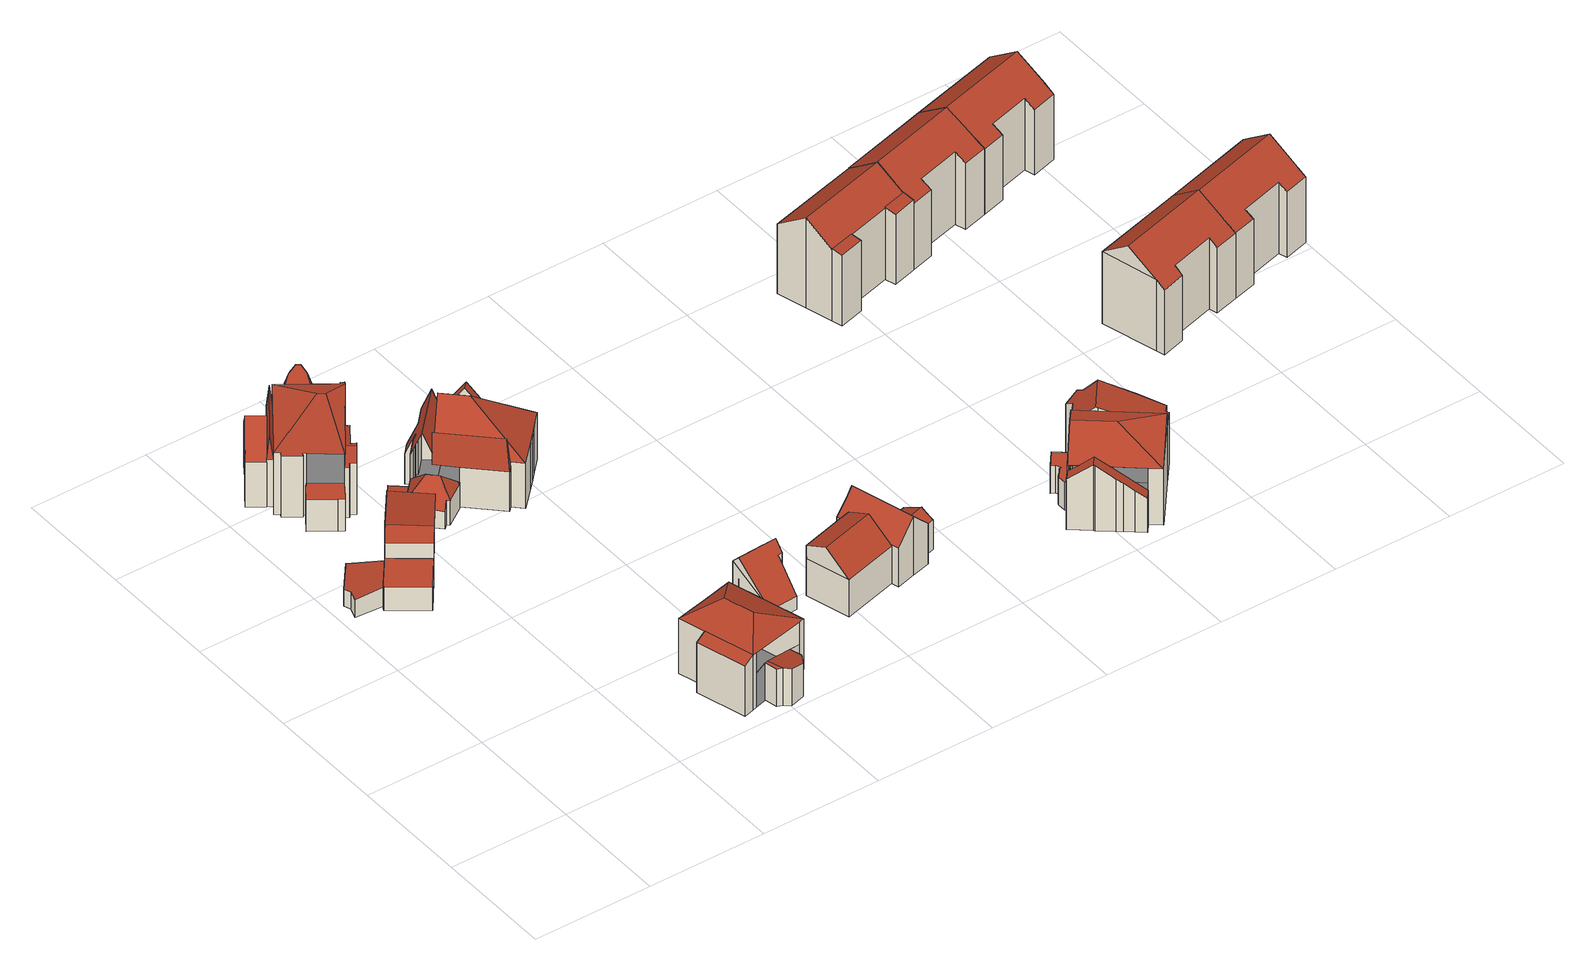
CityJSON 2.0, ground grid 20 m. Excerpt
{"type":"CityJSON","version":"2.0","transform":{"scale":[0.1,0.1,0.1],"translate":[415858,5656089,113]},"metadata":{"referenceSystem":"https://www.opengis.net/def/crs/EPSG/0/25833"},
"CityObjects":{
"building1":{"type":"Building","attributes":{"Dachtyp_tdc":"tdcPolyFlatRoof","Gemeindeschluessel":14612000,"Dachneigung":4.86,"QualitaetDacherkennung":75,"Geometrietyp2DReferenz":"3000","measuredHeight":3.51,"function":"31001_9998","roofType":"2100"},"geometry":[{"type":"Solid","lod":"2","boundaries":[[[[0,1,2,3]],[[1,4,5,2]],[[4,6,7,5]],[[6,8,9,7]],[[8,10,11,9]],[[10,0,3,11]],[[10,8,6,4,1,0]],[[3,2,5,7,9,11]]]],"semantics":{"surfaces":[{"type":"WallSurface"},{"type":"RoofSurface"},{"type":"GroundSurface"}],"values":[[0,0,0,0,0,0,1,2]]}}]},
"building2":{"type":"Building","attributes":{"Dachtyp_tdc":"tdcPolyFlatRoof","Gemeindeschluessel":14612000,"Dachneigung":0,"QualitaetDacherkennung":53,"Geometrietyp2DReferenz":"3000","measuredHeight":4.15,"function":"31001_9998","roofType":"1000"},"geometry":[{"type":"Solid","lod":"2","boundaries":[[[[12,13,14,15]],[[13,16,17,14]],[[16,18,19,17]],[[18,20,21,19]],[[20,12,15,21]],[[20,18,16,13,12]],[[15,14,17,19,21]]]],"semantics":{"surfaces":[{"type":"WallSurface"},{"type":"RoofSurface"},{"type":"GroundSurface"}],"values":[[0,0,0,0,0,1,2]]}}]},
"building3":{"type":"Building","attributes":{"Gemeindeschluessel":14612000,"Geometrietyp2DReferenz":"3000","function":"31001_9998","roofType":"9999"},"children":["building3-1","building3-2","building3-3","building3-4","building3-5","building3-6"]},
"building3-1":{"type":"BuildingPart","attributes":{"Dachtyp_tdc":"tdcGableRoof","Dachneigung":45.11,"QualitaetDacherkennung":65,"Geometrietyp2DReferenz":"3000","measuredHeight":12.86,"roofType":"3100"},"parents":["building3"],"geometry":[{"type":"MultiSurface","lod":"2","boundaries":[[[22,23,24,25]],[[26,27,28,29]],[[27,30,31,28]],[[30,32,33,31]],[[32,34,35,33]],[[34,36,37,35]],[[36,38,39,37]],[[38,22,25,39]],[[34,32,30,27,26,40,41]],[[41,42,23,22,38,36,34]],[[25,24,43,29,28,31,33,35,37,39]]],"semantics":{"surfaces":[{"type":"WallSurface"},{"type":"RoofSurface"},{"type":"GroundSurface"}],"values":[0,0,0,0,0,0,0,0,1,1,2]}}]},
"building3-2":{"type":"BuildingPart","attributes":{"Dachtyp_tdc":"tdcPolyFlatRoof","Dachneigung":0,"QualitaetDacherkennung":41,"Geometrietyp2DReferenz":"3000","measuredHeight":5.75,"roofType":"1000"},"parents":["building3"],"geometry":[{"type":"MultiSurface","lod":"2","boundaries":[[[44,45,46,47]],[[45,48,49,46]],[[48,50,51,49]],[[50,52,53,51]],[[52,54,55,53]],[[56,54,52,50,48,45,44]],[[47,46,49,51,53,55,57]]],"semantics":{"surfaces":[{"type":"WallSurface"},{"type":"RoofSurface"},{"type":"GroundSurface"}],"values":[0,0,0,0,0,1,2]}}]},
"building3-3":{"type":"BuildingPart","attributes":{"Dachtyp_tdc":"tdcGableRoof","Dachneigung":11.2,"QualitaetDacherkennung":22,"Geometrietyp2DReferenz":"3000","measuredHeight":9.96,"roofType":"3100"},"parents":["building3"],"geometry":[{"type":"MultiSurface","lod":"2","boundaries":[[[58,59,44,47,60]],[[61,62,63,64]],[[62,65,66,63]],[[65,67,68,66]],[[67,69,70,68]],[[69,71,72,70]],[[71,73,74,72]],[[73,75,76,74]],[[75,58,60,76]],[[71,69,67,65,62,61,77]],[[77,78,59,58,75,73,71]],[[60,47,57,79,64,63,66,68,70,72,74,76]]],"semantics":{"surfaces":[{"type":"WallSurface"},{"type":"RoofSurface"},{"type":"GroundSurface"}],"values":[0,0,0,0,0,0,0,0,0,1,1,2]}}]},
"building3-4":{"type":"BuildingPart","attributes":{"Dachtyp_tdc":"tdcFreeFormRoof","Dachneigung":72.26,"QualitaetDacherkennung":19,"Geometrietyp2DReferenz":"3000","measuredHeight":15.04,"roofType":"5000"},"parents":["building3"],"geometry":[{"type":"MultiSurface","lod":"2","boundaries":[[[80,81,82,83]],[[81,84,85,82]],[[84,86,87,85]],[[86,88,89,87]],[[88,90,91,89]],[[92,80,83,93]],[[90,88,94]],[[88,86,95,94]],[[86,84,96,95]],[[84,81,97,96]],[[81,80,97]],[[80,92,98,90,94,95,96,97]],[[83,82,85,87,89,91,99,93]]],"semantics":{"surfaces":[{"type":"WallSurface"},{"type":"RoofSurface"},{"type":"GroundSurface"}],"values":[0,0,0,0,0,0,1,1,1,1,1,1,2]}}]},
"building3-5":{"type":"BuildingPart","attributes":{"Dachtyp_tdc":"tdcHipRoof","Dachneigung":10.05,"QualitaetDacherkennung":20,"Geometrietyp2DReferenz":"3000","measuredHeight":13.07,"roofType":"3200"},"parents":["building3"],"geometry":[{"type":"MultiSurface","lod":"2","boundaries":[[[100,101,102,103]],[[101,104,105,102]],[[104,106,107,105]],[[106,108,109,107]],[[108,110,111,112,109]],[[113,114,93,115,116]],[[114,92,93]],[[117,118,119,91,90]],[[118,120,121,119]],[[120,122,123,121]],[[122,124,125,123]],[[124,126,63,125]],[[126,127,61,64,63]],[[128,55,54]],[[128,100,103,55]],[[129,127,126,124,130]],[[113,110,108,131]],[[124,122,120,118,117,132,114,113,131,130]],[[108,106,104,101,100,128,129,130,131]],[[103,102,105,107,109,112,115,93,99,91,119,121,123,125,63,64,79,57,55]]],"semantics":{"surfaces":[{"type":"WallSurface"},{"type":"RoofSurface"},{"type":"GroundSurface"}],"values":[0,0,0,0,0,0,0,0,0,0,0,0,0,0,0,1,1,1,1,2]}}]},
"building3-6":{"type":"BuildingPart","attributes":{"Dachtyp_tdc":"tdcFreeFormRoof","Dachneigung":83.6,"QualitaetDacherkennung":33,"Geometrietyp2DReferenz":"3000","measuredHeight":12.7,"roofType":"5000"},"parents":["building3"],"geometry":[{"type":"MultiSurface","lod":"2","boundaries":[[[133,134,135,24,23]],[[134,136,137,135]],[[136,116,115,137]],[[111,138,26,29,112]],[[116,136,139]],[[136,134,133,42,140,40,138,141,139]],[[138,111,141]],[[111,116,139,141]],[[24,135,137,115,112,29,43]]],"semantics":{"surfaces":[{"type":"WallSurface"},{"type":"RoofSurface"},{"type":"GroundSurface"}],"values":[0,0,0,0,1,1,1,1,2]}}]},
"building4":{"type":"Building","attributes":{"Dachtyp_tdc":"tdcPolyFlatRoof","Gemeindeschluessel":14612000,"Dachneigung":2.91,"QualitaetDacherkennung":48,"Geometrietyp2DReferenz":"3000","measuredHeight":3.39,"function":"31001_9998","roofType":"2100"},"geometry":[{"type":"Solid","lod":"2","boundaries":[[[[142,143,144,145]],[[143,146,147,144]],[[146,148,149,147]],[[148,142,145,149]],[[148,146,143,142]],[[145,144,147,149]]]],"semantics":{"surfaces":[{"type":"WallSurface"},{"type":"RoofSurface"},{"type":"GroundSurface"}],"values":[[0,0,0,0,1,2]]}}]},
"building5":{"type":"Building","attributes":{"Gemeindeschluessel":14612000,"Geometrietyp2DReferenz":"3000","function":"31001_9998","roofType":"9999"},"children":["building5-1","building5-2","building5-3"]},
"building5-1":{"type":"BuildingPart","attributes":{"Dachtyp_tdc":"tdcHipRoof","Dachneigung":25.36,"QualitaetDacherkennung":58,"Geometrietyp2DReferenz":"3000","measuredHeight":11.88,"roofType":"3200"},"parents":["building5"],"geometry":[{"type":"MultiSurface","lod":"2","boundaries":[[[150,151,152,153]],[[151,154,155,152]],[[154,156,157,155]],[[156,158,159,157]],[[158,160,159]],[[161,162,163,164,165]],[[166,167,168,169]],[[167,150,153,168]],[[162,161,158,156,170]],[[154,151,150,167,171]],[[156,154,171,170]],[[167,166,162,170,171]],[[153,152,155,157,159,172,164,163,169,168]]],"semantics":{"surfaces":[{"type":"WallSurface"},{"type":"RoofSurface"},{"type":"GroundSurface"}],"values":[0,0,0,0,0,0,0,0,1,1,1,1,2]}}]},
"building5-2":{"type":"BuildingPart","attributes":{"Dachtyp_tdc":"tdcPolyFlatRoof","Dachneigung":25.16,"QualitaetDacherkennung":77,"Geometrietyp2DReferenz":"3000","measuredHeight":9.95,"roofType":"2100"},"parents":["building5"],"geometry":[{"type":"MultiSurface","lod":"2","boundaries":[[[173,174,166,169,175]],[[176,177,178,163,162]],[[177,173,175,178]],[[177,176,174,173]],[[175,169,163,178]]],"semantics":{"surfaces":[{"type":"WallSurface"},{"type":"RoofSurface"},{"type":"GroundSurface"}],"values":[0,0,0,1,2]}}]},
"building5-3":{"type":"BuildingPart","attributes":{"Dachtyp_tdc":"tdcFreeFormRoof","Dachneigung":12.82,"QualitaetDacherkennung":23,"Geometrietyp2DReferenz":"3000","measuredHeight":6.76,"roofType":"5000"},"parents":["building5"],"geometry":[{"type":"MultiSurface","lod":"2","boundaries":[[[160,179,180,159]],[[179,181,182,180]],[[181,183,184,182]],[[183,185,186,184]],[[185,187,188,186]],[[187,189,190,188]],[[189,191,192,190]],[[187,185,183,181,179,160,193,194]],[[194,191,165,191,189,187]],[[164,192,172,195,159,180,182,184,186,188,190,192]]],"semantics":{"surfaces":[{"type":"WallSurface"},{"type":"RoofSurface"},{"type":"GroundSurface"}],"values":[0,0,0,0,0,0,0,1,1,2]}}]},
"building6":{"type":"Building","attributes":{"Gemeindeschluessel":14612000,"Geometrietyp2DReferenz":"3000","function":"31001_9998","roofType":"9999"},"children":["building6-1","building6-2","building6-3","building6-4","building6-5","building6-6"]},
"building6-1":{"type":"BuildingPart","attributes":{"Dachtyp_tdc":"tdcGableRoof","Dachneigung":53.61,"QualitaetDacherkennung":57,"Geometrietyp2DReferenz":"3000","measuredHeight":11.74,"roofType":"3100"},"parents":["building6"],"geometry":[{"type":"MultiSurface","lod":"2","boundaries":[[[196,197,198,199]],[[200,201,202,203]],[[201,196,199,202]],[[196,201,204]],[[197,196,204,205,206]],[[201,200,207,205,204]],[[199,198,203,202]]],"semantics":{"surfaces":[{"type":"WallSurface"},{"type":"RoofSurface"},{"type":"GroundSurface"}],"values":[0,0,0,0,1,1,2]}}]},
"building6-2":{"type":"BuildingPart","attributes":{"Dachtyp_tdc":"tdcFreeFormRoof","Dachneigung":51.88,"QualitaetDacherkennung":21,"Geometrietyp2DReferenz":"3000","measuredHeight":7.22,"roofType":"5000"},"parents":["building6"],"geometry":[{"type":"MultiSurface","lod":"2","boundaries":[[[208,209,210,211]],[[209,212,213,210]],[[212,214,215,213]],[[216,217,218,219]],[[217,220,221,218]],[[220,222,223,221]],[[224,225,226,227]],[[225,208,211,226]],[[228,222,220,217,216,229,230]],[[229,231,214,212,209,208,232,230]],[[208,225,233,232]],[[225,224,233]],[[224,234,235,228,230,232,233]],[[211,210,213,215,236,237,219,218,221,223,238,239,240,227,226]]],"semantics":{"surfaces":[{"type":"WallSurface"},{"type":"RoofSurface"},{"type":"GroundSurface"}],"values":[0,0,0,0,0,0,0,0,1,1,1,1,1,2]}}]},
"building6-3":{"type":"BuildingPart","attributes":{"Dachtyp_tdc":"tdcFreeFormRoof","Dachneigung":68.16,"QualitaetDacherkennung":16,"Geometrietyp2DReferenz":"3000","measuredHeight":12.96,"roofType":"5000"},"parents":["building6"],"geometry":[{"type":"MultiSurface","lod":"2","boundaries":[[[241,242,243,223,222]],[[242,244,245,243]],[[244,246,247,245]],[[246,248,249,247]],[[248,250,251,249]],[[250,252,253,251]],[[252,254,255,253]],[[254,256,257,255]],[[256,258,259,257]],[[256,254,252,250,248,246,244,242,241,260]],[[260,261,262,263,264,265,258,256]],[[239,238,223,243,245,247,249,251,253,255,257,259,266,267,240]]],"semantics":{"surfaces":[{"type":"WallSurface"},{"type":"RoofSurface"},{"type":"GroundSurface"}],"values":[0,0,0,0,0,0,0,0,0,1,1,2]}}]},
"building6-4":{"type":"BuildingPart","attributes":{"Dachtyp_tdc":"tdcHipAndGableRoof","Dachneigung":49.04,"QualitaetDacherkennung":23,"Geometrietyp2DReferenz":"3000","measuredHeight":15.46,"roofType":"5000"},"parents":["building6"],"geometry":[{"type":"MultiSurface","lod":"2","boundaries":[[[268,269,200,203,259,258]],[[270,271,272,198,197]],[[271,273,274,272]],[[273,275,276,274]],[[275,277,278,276]],[[277,279,280,278]],[[279,281,282,283,280]],[[279,277,275,273,271,284]],[[271,270,206,207,269,268,285,284]],[[285,264,286,281,279,284]],[[266,259,203,198,272,274,276,278,280,283,267]]],"semantics":{"surfaces":[{"type":"WallSurface"},{"type":"RoofSurface"},{"type":"GroundSurface"}],"values":[0,0,0,0,0,0,0,1,1,1,2]}}]},
"building6-5":{"type":"BuildingPart","attributes":{"Dachtyp_tdc":"tdcGableRoof","Dachneigung":10.44,"QualitaetDacherkennung":27,"Geometrietyp2DReferenz":"3000","measuredHeight":7.3,"roofType":"3100"},"parents":["building6"],"geometry":[{"type":"MultiSurface","lod":"2","boundaries":[[[287,288,289,290]],[[288,291,216,219,289]],[[291,288,292]],[[287,293,294]],[[288,287,294,292]],[[293,291,292,294]],[[290,289,219,237,236,215]]],"semantics":{"surfaces":[{"type":"WallSurface"},{"type":"RoofSurface"},{"type":"GroundSurface"}],"values":[0,0,0,0,1,1,2]}}]},
"building6-6":{"type":"BuildingPart","attributes":{"Dachtyp_tdc":"tdcFreeFormRoof","Dachneigung":85.21,"QualitaetDacherkennung":33,"Geometrietyp2DReferenz":"3000","measuredHeight":12.75,"roofType":"5000"},"parents":["building6"],"geometry":[{"type":"MultiSurface","lod":"2","boundaries":[[[295,296,224,227,297]],[[282,295,297,283]],[[298,262,299,296,295,300]],[[300,295,282]],[[282,301,263,298,300]],[[297,227,240,267,283]]],"semantics":{"surfaces":[{"type":"WallSurface"},{"type":"RoofSurface"},{"type":"GroundSurface"}],"values":[0,0,1,1,1,2]}}]},
"building7":{"type":"Building","attributes":{"Dachtyp_tdc":"tdcFreeFormRoof","Gemeindeschluessel":14612000,"Dachneigung":51.01,"QualitaetDacherkennung":2,"Geometrietyp2DReferenz":"3000","measuredHeight":9.22,"function":"31001_9998","roofType":"5000"},"geometry":[{"type":"Solid","lod":"2","boundaries":[[[[302,303,304,305]],[[303,306,307,304]],[[306,308,309,307]],[[308,310,311,309]],[[310,312,313,311]],[[312,314,315,313]],[[314,316,317,315]],[[316,318,319,317]],[[318,320,321,319]],[[320,302,305,321]],[[302,320,322,323,306,303]],[[322,318,316,314,312,310,308,323]],[[320,318,322]],[[308,306,323]],[[305,304,307,309,311,313,315,317,319,321]]]],"semantics":{"surfaces":[{"type":"WallSurface"},{"type":"RoofSurface"},{"type":"GroundSurface"}],"values":[[0,0,0,0,0,0,0,0,0,0,1,1,0,0,2]]}}]},
"building8":{"type":"Building","attributes":{"Gemeindeschluessel":14612000,"Geometrietyp2DReferenz":"3000","function":"31001_9998","roofType":"9999"},"children":["building8-1","building8-2","building8-3"]},
"building8-1":{"type":"BuildingPart","attributes":{"Dachtyp_tdc":"tdcGableRoof","Dachneigung":45.86,"QualitaetDacherkennung":64,"Geometrietyp2DReferenz":"3000","measuredHeight":10.54,"roofType":"3100"},"parents":["building8"],"geometry":[{"type":"MultiSurface","lod":"2","boundaries":[[[324,325,326]],[[324,327,328,325]],[[327,329,330,328]],[[329,331,332,330]],[[331,333,334,332]],[[333,335,336,334]],[[335,337,336]],[[338,339,340]],[[338,341,342,339]],[[341,343,344,342]],[[343,345,346,344]],[[345,347,348,346]],[[347,349,348]],[[343,341,338,335,333,331]],[[331,329,327,324,350,347,345,343]],[[325,328,330,332,334,336,351,339,342,344,346,348]]],"semantics":{"surfaces":[{"type":"WallSurface"},{"type":"RoofSurface"},{"type":"GroundSurface"}],"values":[0,0,0,0,0,0,0,0,0,0,0,0,0,1,1,2]}}]},
"building8-2":{"type":"BuildingPart","attributes":{"Dachtyp_tdc":"tdcGableRoof","Dachneigung":42.48,"QualitaetDacherkennung":56,"Geometrietyp2DReferenz":"3000","measuredHeight":10.46,"roofType":"3100"},"parents":["building8"],"geometry":[{"type":"MultiSurface","lod":"2","boundaries":[[[352,353,354,355]],[[353,356,357,354]],[[356,326,325,357]],[[349,352,355,348]],[[349,350,358,359,352]],[[358,360,361,362,359]],[[353,362,361,356]],[[352,359,362,353]],[[356,361,360,324,326]],[[355,354,357,325,348]]],"semantics":{"surfaces":[{"type":"WallSurface"},{"type":"RoofSurface"},{"type":"GroundSurface"}],"values":[0,0,0,0,1,1,0,0,0,2]}}]},
"building8-3":{"type":"BuildingPart","attributes":{"Dachtyp_tdc":"tdcGableRoof","Dachneigung":28.41,"QualitaetDacherkennung":10,"Geometrietyp2DReferenz":"3000","measuredHeight":6.61,"roofType":"3100"},"parents":["building8"],"geometry":[{"type":"MultiSurface","lod":"2","boundaries":[[[363,340,339,364]],[[337,365,366,336]],[[365,367,368,366]],[[367,369,370,368]],[[369,371,372,370]],[[371,373,374,372]],[[373,363,364,374]],[[369,367,365,337,375]],[[375,340,363,373,371,369]],[[364,339,351,336,366,368,370,372,374]]],"semantics":{"surfaces":[{"type":"WallSurface"},{"type":"RoofSurface"},{"type":"GroundSurface"}],"values":[0,0,0,0,0,0,0,1,1,2]}}]},
"building9":{"type":"Building","attributes":{"Gemeindeschluessel":14612000,"Geometrietyp2DReferenz":"3000","function":"31001_9998","roofType":"9999"},"children":["building9-1","building9-2","building9-3","building9-4"]},
"building9-1":{"type":"BuildingPart","attributes":{"Dachtyp_tdc":"tdcHipAndGableRoof","Dachneigung":24.84,"QualitaetDacherkennung":18,"Geometrietyp2DReferenz":"3000","measuredHeight":13.24,"roofType":"5000"},"parents":["building9"],"geometry":[{"type":"MultiSurface","lod":"2","boundaries":[[[376,377,378,379,380]],[[377,381,382,383,378]],[[384,385,386,387,388,389]],[[390,391,392]],[[377,393,394]],[[393,395,396,397,398,399,394]],[[400,381,377,394,399,401]],[[384,400,401,385]],[[385,401,399,398,390]],[[381,400,384,402,403,404]],[[376,393,377]],[[405,379,378,383,406,388,387,391]]],"semantics":{"surfaces":[{"type":"WallSurface"},{"type":"RoofSurface"},{"type":"GroundSurface"}],"values":[0,0,0,0,1,1,1,0,0,0,0,2]}}]},
"building9-2":{"type":"BuildingPart","attributes":{"Dachtyp_tdc":"tdcGableRoof","Dachneigung":36.94,"QualitaetDacherkennung":40,"Geometrietyp2DReferenz":"3000","measuredHeight":11.91,"roofType":"3100"},"parents":["building9"],"geometry":[{"type":"MultiSurface","lod":"2","boundaries":[[[382,407,408,383]],[[407,409,410,408]],[[409,411,412,410]],[[411,413,414,412]],[[413,415,416,414]],[[415,417,418,416]],[[417,419,420,418]],[[419,389,388,420]],[[417,415,413,411,409,407,382,404,421]],[[421,402,389,419,417]],[[406,383,408,410,412,414,416,418,420,388]]],"semantics":{"surfaces":[{"type":"WallSurface"},{"type":"RoofSurface"},{"type":"GroundSurface"}],"values":[0,0,0,0,0,0,0,0,1,1,2]}}]},
"building9-3":{"type":"BuildingPart","attributes":{"Dachtyp_tdc":"tdcFreeFormRoof","Dachneigung":23.27,"QualitaetDacherkennung":32,"Geometrietyp2DReferenz":"3000","measuredHeight":13.5,"roofType":"5000"},"parents":["building9"],"geometry":[{"type":"MultiSurface","lod":"2","boundaries":[[[422,423,424,425]],[[423,380,379,424]],[[390,426,427,391]],[[426,428,429,427]],[[428,430,431,429]],[[430,432,433,431]],[[432,434,435,433]],[[434,436,437,435]],[[436,438,439,437]],[[438,440,441,439]],[[440,422,425,441]],[[436,434,432,430,428,426,390,397,442]],[[442,395,443,380,423,422,440,438,436]],[[425,424,379,405,391,427,429,431,433,435,437,439,441]]],"semantics":{"surfaces":[{"type":"WallSurface"},{"type":"RoofSurface"},{"type":"GroundSurface"}],"values":[0,0,0,0,0,0,0,0,0,0,0,1,1,2]}}]},
"building9-4":{"type":"BuildingPart","attributes":{"Dachtyp_tdc":"tdcPolyFlatRoof","Dachneigung":0,"QualitaetDacherkennung":19,"Geometrietyp2DReferenz":"3000","measuredHeight":4.95,"roofType":"1000"},"parents":["building9"],"geometry":[{"type":"MultiSurface","lod":"2","boundaries":[[[386,444,445,387]],[[444,446,447,445]],[[446,448,449,447]],[[448,450,451,449]],[[450,452,453,451]],[[452,454,455,453]],[[454,456,457,455]],[[456,458,459,457]],[[458,460,461,459]],[[460,462,463,461]],[[462,392,391,463]],[[392,462,460,458,456,454,452,450,448,446,444,386]],[[387,445,447,449,451,453,455,457,459,461,463,391]]],"semantics":{"surfaces":[{"type":"WallSurface"},{"type":"RoofSurface"},{"type":"GroundSurface"}],"values":[0,0,0,0,0,0,0,0,0,0,0,1,2]}}]},
"building10":{"type":"Building","attributes":{"Gemeindeschluessel":14612000,"Geometrietyp2DReferenz":"3000","function":"31001_9998","roofType":"9999"},"children":["building10-1","building10-2","building10-3"]},
"building10-1":{"type":"BuildingPart","attributes":{"Dachtyp_tdc":"tdcPolyFlatRoof","Dachneigung":11.31,"QualitaetDacherkennung":50,"Geometrietyp2DReferenz":"3000","measuredHeight":13.13,"roofType":"2100"},"parents":["building10"],"geometry":[{"type":"MultiSurface","lod":"2","boundaries":[[[464,465,466,467]],[[465,468,469,466]],[[468,470,469]],[[471,464,467,472,473]],[[471,468,465,464]],[[467,466,469,472]]],"semantics":{"surfaces":[{"type":"WallSurface"},{"type":"RoofSurface"},{"type":"GroundSurface"}],"values":[0,0,0,0,1,2]}}]},
"building10-2":{"type":"BuildingPart","attributes":{"Dachtyp_tdc":"tdcPolyFlatRoof","Dachneigung":13.23,"QualitaetDacherkennung":48,"Geometrietyp2DReferenz":"3000","measuredHeight":13.16,"roofType":"2100"},"parents":["building10"],"geometry":[{"type":"MultiSurface","lod":"2","boundaries":[[[474,475,476,477]],[[475,478,479,476]],[[480,481,482,483,484]],[[481,474,477,482]],[[481,480,478,475,474]],[[477,476,483,482]]],"semantics":{"surfaces":[{"type":"WallSurface"},{"type":"RoofSurface"},{"type":"GroundSurface"}],"values":[0,0,0,0,1,2]}}]},
"building10-3":{"type":"BuildingPart","attributes":{"Dachtyp_tdc":"tdcGableRoof","Dachneigung":35.23,"QualitaetDacherkennung":73,"Geometrietyp2DReferenz":"3000","measuredHeight":16.29,"roofType":"3100"},"parents":["building10"],"geometry":[{"type":"MultiSurface","lod":"2","boundaries":[[[479,473,472,476]],[[470,485,486,469]],[[485,487,488,486]],[[487,489,490,488]],[[489,491,492,490]],[[491,484,483,492]],[[491,489,487,485]],[[485,470,473,479,484,491]],[[472,469,486,488,490,492,483,476]]],"semantics":{"surfaces":[{"type":"WallSurface"},{"type":"RoofSurface"},{"type":"GroundSurface"}],"values":[0,0,0,0,0,0,1,1,2]}}]},
"building11":{"type":"Building","attributes":{"Dachtyp_tdc":"tdcFreeFormRoof","Gemeindeschluessel":14612000,"Dachneigung":31.48,"QualitaetDacherkennung":70,"Geometrietyp2DReferenz":"3000","measuredHeight":16.14,"function":"31001_9998","roofType":"5000"},"geometry":[{"type":"Solid","lod":"2","boundaries":[[[[493,494,495,490]],[[494,496,497,495]],[[496,498,499,497]],[[498,500,501,499]],[[500,502,503,501]],[[502,504,505,503]],[[504,506,507,505]],[[506,508,509,507]],[[508,510,482,509]],[[510,480,483,482]],[[480,493,490,483]],[[506,504,502,500,498,511,512,480,510,508]],[[511,496,494,493,512]],[[498,496,511]],[[493,480,512]],[[490,495,497,499,501,503,505,507,509,482,483]]]],"semantics":{"surfaces":[{"type":"WallSurface"},{"type":"RoofSurface"},{"type":"GroundSurface"}],"values":[[0,0,0,0,0,0,0,0,0,0,0,1,1,0,0,2]]}}]},
"building12":{"type":"Building","attributes":{"Dachtyp_tdc":"tdcFreeFormRoof","Gemeindeschluessel":14612000,"Dachneigung":35.46,"QualitaetDacherkennung":75,"Geometrietyp2DReferenz":"3000","measuredHeight":16.46,"function":"31001_9998","roofType":"5000"},"geometry":[{"type":"Solid","lod":"2","boundaries":[[[[513,514,515,516]],[[514,517,518,515]],[[517,519,520,518]],[[519,521,522,520]],[[521,523,524,522]],[[523,525,526,524]],[[525,527,528,526]],[[527,529,530,528]],[[529,513,516,530]],[[531,532,529,527]],[[519,517,514,513,532,531,525,523,521]],[[527,525,531]],[[513,529,532]],[[516,515,518,520,522,524,526,528,530]]]],"semantics":{"surfaces":[{"type":"WallSurface"},{"type":"RoofSurface"},{"type":"GroundSurface"}],"values":[[0,0,0,0,0,0,0,0,0,1,1,0,0,2]]}}]},
"building13":{"type":"Building","attributes":{"Dachtyp_tdc":"tdcFreeFormRoof","Gemeindeschluessel":14612000,"Dachneigung":33.33,"QualitaetDacherkennung":70,"Geometrietyp2DReferenz":"3000","measuredHeight":16.21,"function":"31001_9998","roofType":"5000"},"geometry":[{"type":"Solid","lod":"2","boundaries":[[[[533,534,535,536]],[[534,537,538,535]],[[537,539,540,538]],[[539,541,542,540]],[[541,543,501,542]],[[543,544,499,501]],[[544,496,497,499]],[[496,545,546,497]],[[545,547,548,546]],[[547,533,536,548]],[[549,550,545,496]],[[533,547,550,549,544,543,541,539,537,534]],[[496,544,549]],[[547,545,550]],[[536,535,538,540,542,501,499,497,546,548]]]],"semantics":{"surfaces":[{"type":"WallSurface"},{"type":"RoofSurface"},{"type":"GroundSurface"}],"values":[[0,0,0,0,0,0,0,0,0,0,1,1,0,0,2]]}}]},
"building14":{"type":"Building","attributes":{"Dachtyp_tdc":"tdcFreeFormRoof","Gemeindeschluessel":14612000,"Dachneigung":34.97,"QualitaetDacherkennung":79,"Geometrietyp2DReferenz":"3000","measuredHeight":16.42,"function":"31001_9998","roofType":"5000"},"geometry":[{"type":"Solid","lod":"2","boundaries":[[[[529,551,552,530]],[[551,553,554,552]],[[553,555,556,554]],[[555,557,558,556]],[[557,559,560,558]],[[559,561,562,560]],[[561,563,564,562]],[[563,565,516,564]],[[565,529,530,516]],[[566,567,551,529]],[[557,555,553,567,566,565,563,561,559]],[[529,565,566]],[[553,551,567]],[[530,552,554,556,558,560,562,564,516]]]],"semantics":{"surfaces":[{"type":"WallSurface"},{"type":"RoofSurface"},{"type":"GroundSurface"}],"values":[[0,0,0,0,0,0,0,0,0,1,1,0,0,2]]}}]}
},
"vertices":[
[91,555,55],[54,508,55],[54,508,20],[91,555,20],[8,512,52],[8,512,20],[14,531,51],[14,531,20],[10,542,50],[10,542,20],[47,587,50],[47,587,20],
[51,503,60],[54,508,60],[54,508,18],[51,503,18],[91,555,60],[91,555,18],[146,513,60],[146,513,18],[107,462,60],[107,462,18],
[100,879,92],[115,868,92],[115,868,15],[100,879,15],[58,790,96],[33,808,96],[33,808,15],[58,790,15],[47,828,121],[47,828,15],[58,843,140],[58,843,15],[60,846,143],[60,846,15],[71,861,124],[71,861,15],[89,887,92],[89,887,15],[60,793,100],[85,827,143],[110,862,100],[85,827,15],
[132,705,72],[115,681,72],[115,681,15],[132,705,15],[107,687,72],[107,687,15],[70,713,72],[70,713,15],[88,738,72],[88,738,15],[92,743,72],[92,743,15],[136,710,72],[136,710,15],
[138,702,106],[132,705,106],[138,702,15],[192,787,100],[193,787,100],[193,787,15],[192,787,15],[198,783,100],[198,783,15],[166,739,112],[166,739,15],[174,734,112],[174,734,15],[169,727,114],[169,727,15],[150,701,108],[150,701,15],[142,707,108],[142,707,15],[155,737,114],[136,710,108],[155,737,15],
[151,875,131],[157,883,131],[157,883,15],[151,875,15],[173,886,131],[173,886,15],[186,877,131],[186,877,15],[188,860,131],[188,860,15],[182,852,131],[182,852,15],[149,873,124],[149,873,15],[181,862,152],[176,870,165],[170,874,165],[161,877,153],[181,850,124],[181,850,15],
[88,746,126],[86,742,125],[86,742,15],[88,746,15],[61,760,125],[61,760,15],[64,765,126],[64,765,15],[56,771,126],[56,771,15],[66,785,127],[66,785,100],[66,785,15],[136,883,139],[149,873,139],[136,883,15],[136,883,100],[182,852,138],[215,829,138],[215,829,15],[216,831,138],[216,831,15],[222,828,138],[222,828,15],[219,823,139],[219,823,15],[193,787,134],[192,787,135],[92,743,126],[136,710,125],[181,816,145],[170,824,145],[181,850,139],
[115,868,100],[125,883,99],[125,883,15],[129,888,100],[129,888,15],[58,790,100],[130,882,141],[85,827,100],[64,791,142],
[170,657,57],[195,689,54],[195,689,23],[170,657,23],[218,668,55],[218,668,23],[191,640,57],[191,640,23],
[348,170,97],[371,176,96],[371,176,0],[348,170,0],[427,192,92],[427,192,0],[463,63,92],[463,63,0],[455,61,92],[455,61,0],[455,61,51],[359,34,99],[352,32,99],[352,32,0],[359,34,0],[359,34,62],[329,116,99],[316,161,99],[316,161,0],[329,116,0],[395,89,119],[381,140,119],[384,41,0],
[311,111,91],[329,116,100],[311,111,0],[352,32,100],[334,27,91],[334,27,0],
[434,55,56],[434,55,0],[439,35,56],[439,35,0],[427,15,60],[427,15,0],[403,8,66],[403,8,0],[392,15,68],[392,15,0],[384,19,67],[384,19,0],[379,40,67],[379,40,0],[433,55,56],[384,41,68],[433,55,0],
[386,701,90],[376,690,90],[376,690,22],[386,701,22],[329,737,97],[339,747,98],[339,747,22],[329,737,22],[360,726,139],[350,716,139],[368,698,106],[333,732,106],
[237,597,66],[233,601,66],[233,601,22],[237,597,22],[226,594,53],[226,594,22],[215,605,55],[215,605,22],[170,657,29],[191,640,62],[191,640,22],[170,657,22],[218,668,62],[218,668,22],[222,672,62],[222,672,22],[272,622,66],[270,619,66],[270,619,22],[272,622,22],[223,670,66],[192,637,66],[224,638,94],[221,611,66],[239,624,93],[268,622,70],[244,650,66],[234,660,66],[221,611,22],[192,637,22],[223,670,22],[234,660,22],[244,650,22],
[222,672,109],[246,697,109],[246,697,22],[248,695,115],[248,695,22],[251,698,115],[251,698,22],[240,710,75],[240,710,22],[256,727,75],[256,727,22],[268,715,115],[268,715,22],[291,740,115],[291,740,22],[302,730,151],[302,730,22],[312,720,115],[312,720,22],[234,660,151],[244,650,115],[245,651,115],[249,655,115],[256,662,115],[286,693,115],[286,693,22],[250,656,22],
[312,720,133],[329,737,106],[376,690,106],[424,644,106],[424,644,22],[402,622,105],[402,622,22],[391,610,105],[391,610,22],[377,596,105],[377,596,22],[345,564,104],[345,564,22],[330,579,104],[330,579,94],[330,579,22],[319,660,176],[286,693,176],[250,656,104],
[146,513,87],[91,555,86],[91,555,22],[146,513,22],[170,657,77],[110,580,95],[221,611,77],[164,536,95],
[323,572,94],[272,622,94],[323,572,22],[247,653,149],[244,650,94],[323,579,149],[250,656,94],
[524,206,85],[527,166,35],[527,166,11],[524,206,11],[478,163,35],[478,163,11],[460,228,91],[460,228,11],[474,232,87],[474,232,11],[480,240,79],[480,240,11],[499,240,80],[499,240,11],[512,234,88],[512,234,11],[529,235,88],[529,235,11],[531,207,85],[531,207,11],[530,221,103],[463,217,103],
[649,208,82],[649,208,12],[649,208,79],[643,229,82],[643,229,12],[667,235,107],[667,235,12],[676,238,118],[676,238,12],[706,246,85],[706,246,12],[718,203,85],[718,203,12],[718,203,61],[732,152,85],[732,152,12],[732,152,65],[736,138,85],[736,138,12],[705,130,118],[705,130,12],[672,121,82],[672,121,12],[669,133,82],[669,133,12],[669,133,79],[668,136,82],[726,172,12],
[576,108,79],[556,183,79],[556,183,12],[576,108,12],[631,204,79],[631,204,12],[658,173,117],[565,148,117],[649,208,102],[631,204,102],[556,183,102],
[761,160,65],[761,160,12],[747,211,61],[747,211,12],[749,205,64],[749,205,12],[756,180,78],[756,180,12],[756,178,77],[756,178,12],[760,165,68],[760,165,12],[726,172,78],
[1116,85,112],[1057,13,112],[1057,13,10],[1116,85,10],[1116,85,101],[1040,27,112],[1040,27,72],[1040,27,10],[952,100,112],[968,120,112],[968,120,60],[968,120,10],[952,100,10],[952,100,101],[1011,172,112],[1011,172,10],[1011,172,60],[1116,85,137],[1045,107,142],[1053,137,137],[1038,149,137],[1031,155,137],[1011,172,137],[993,150,142],[952,100,113],[968,120,124],[964,90,112],[981,76,112],[999,61,112],[1038,149,10],[981,76,10],
[1029,13,72],[1029,13,10],[1015,24,85],[1015,24,10],[1003,35,97],[1003,35,10],[994,41,105],[994,41,10],[971,60,128],[971,60,10],[970,62,129],[970,62,10],[940,86,101],[940,86,10],[981,76,129],
[1142,124,103],[1146,121,101],[1146,121,10],[1142,124,10],[1031,196,112],[1031,196,10],[1040,207,112],[1040,207,10],[1039,222,102],[1039,222,10],[1060,224,116],[1060,224,10],[1061,209,126],[1061,209,10],[1076,196,145],[1076,196,10],[1117,163,123],[1117,163,10],[1151,134,103],[1151,134,10],[1038,149,145],[1096,101,112],
[964,123,60],[964,123,10],[964,137,60],[964,137,10],[965,139,60],[965,139,10],[976,151,60],[976,151,10],[977,153,60],[977,153,10],[980,153,60],[980,153,10],[976,161,60],[976,161,10],[970,165,60],[970,165,10],[989,189,60],[989,189,10],[1001,180,60],[1001,180,10],
[991,644,146],[950,633,146],[950,633,18],[991,644,18],[945,650,149],[945,650,18],[945,650,147],[987,661,149],[987,661,18],[987,661,147],
[1065,663,145],[1060,681,149],[1060,681,18],[1065,663,18],[1060,681,150],[1060,681,147],[1101,692,149],[1105,674,145],[1105,674,18],[1101,692,18],[1101,692,147],
[933,696,181],[933,696,18],[919,746,144],[919,746,18],[1074,787,144],[1074,787,18],[1088,737,181],[1088,737,18],
[1074,787,145],[1142,805,145],[1142,805,18],[1227,828,145],[1227,828,18],[1254,732,149],[1254,732,18],[1259,715,138],[1259,715,18],[1218,704,138],[1218,704,18],[1213,722,149],[1213,722,18],[1139,702,149],[1139,702,18],[1144,685,138],[1144,685,18],[1105,674,138],[1241,780,179],[1087,739,179],
[1436,358,132],[1396,347,132],[1396,347,14],[1436,358,14],[1392,361,143],[1392,361,14],[1317,340,143],[1317,340,14],[1320,327,132],[1320,327,14],[1280,315,132],[1280,315,14],[1277,329,143],[1277,329,14],[1251,424,145],[1251,424,14],[1406,466,145],[1406,466,14],[1263,378,179],[1418,421,179],
[1411,757,136],[1369,745,136],[1369,745,18],[1411,757,18],[1364,762,148],[1364,762,18],[1294,743,148],[1294,743,18],[1299,726,136],[1299,726,18],[1259,715,136],[1254,732,148],[1381,869,145],[1381,869,18],[1407,773,148],[1407,773,18],[1241,780,180],[1394,821,180],
[1560,508,145],[1560,508,14],[1586,414,143],[1586,414,14],[1590,400,133],[1590,400,14],[1549,389,133],[1549,389,14],[1545,403,143],[1545,403,14],[1471,382,143],[1471,382,14],[1475,368,133],[1475,368,14],[1436,358,133],[1418,421,178],[1573,463,178]
]}
